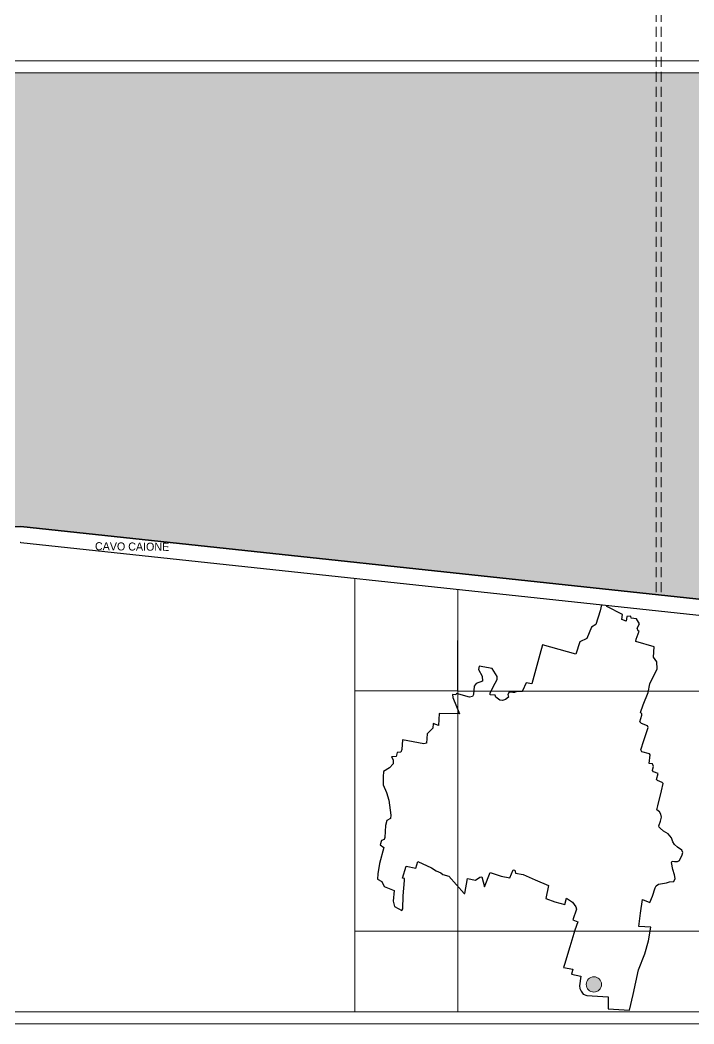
# Model space of a CAD drawing. Extents: x 1590277 to 1604484, y 5018195 to 5026840.
# Drawn here: x 1590484.6 to 1590568.9, y 5018194.9 to 5018320.3 of the extents above; entities that cross this region are included whole.
import ezdxf

# ---------------------------------------------------------------- set-up
doc = ezdxf.new("R2010")
doc.units = 0
doc.header["$LTSCALE"] = 5
doc.header["$MEASUREMENT"] = 0
doc.header["$XCLIPFRAME"] = 2
doc.linetypes.add('HIDDEN', pattern=[0.375, 0.25, -0.125])
for name, color, linetype, lineweight in [('Cartiglio', 7, 'Continuous', 15), ('Confine', 1, 'Continuous', 30), ('Locali accessori', 7, 'Continuous', 15), ('Quote e scritte', 252, 'Continuous', 15), ('Sfioro prima pioggia', 30, 'Continuous', 15), ('Siepe', 104, 'Continuous', 15), ('Verde', 3, 'Continuous', 15), ('Viabilità', 251, 'Continuous', 15)]:
    doc.layers.add(name, color=color, linetype=linetype, lineweight=lineweight)
picture_1 = doc.add_image_def('image2.png', size_in_pixel=(2520, 1575))
picture_2 = doc.add_image_def('image3.png', size_in_pixel=(2520, 1575))
picture_3 = doc.add_image_def('image4.png', size_in_pixel=(2520, 1575))
picture_4 = doc.add_image_def('image5.png', size_in_pixel=(2520, 1575))
picture_5 = doc.add_image_def('image6.png', size_in_pixel=(2520, 1575))
picture_6 = doc.add_image_def('image7.png', size_in_pixel=(2520, 1575))

msp = doc.modelspace()

# ---------------------------------------------------------------- hatches: boundary and pattern name
at = {"layer": 'Confine', "transparency": 33554687}
h = msp.add_hatch(color=256, dxfattribs=at)
h.dxf.hatch_style = 1
edge = h.paths.add_edge_path()
edge.add_arc((1590556.39, 5018199.83), 0.957, 0, 360)
at = {"layer": 'Siepe'}
h = msp.add_hatch(dxfattribs=at)
h.set_pattern_fill('AR-CONC', color=256, scale=0.05)
h.set_pattern_definition([(50, (0, 0), (0.3586300913, -0.031376067491), [0.0375, -0.4125]), (355, (0, 0), (-0.069375666807, 0.37609606685), [0.03, -0.33]), (100.45144446, (0.0299, -0.0026), (0.289254423364, 0.344719995484), [0.031870096, -0.350571056]), (46.1842, (0, 0.1), (0.533620665336, -0.082759640397), [0.05625, -0.61875]), (96.63563549, (0.04447, 0.0931), (0.467330972837, 0.487059300387), [0.047805171, -0.52585688]), (351.18416399, (0, 0.1), (0.46733097253, 0.487059300135), [0.045, -0.4950000005]), (21, (0.05, 0.075), (0.29845352606, -0.201309445333), [0.0375, -0.4125]), (326, (0.05, 0.075), (0.12165766596, 0.362575022523), [0.03, -0.33]), (71.45144474, (0.07487, 0.05822), (0.420111188365, 0.161265576403), [0.031870095, -0.350571056]), (37.5, (0, 0), (0.0060799276586, 0.1664469269157), [0, -0.326, 0, -0.335, 0, -0.33125]), (7.5, (0, 0), (0.131534768721, 0.197205855941), [0, -0.191, 0, -0.3185, 0, -0.12625]), (327.5, (-0.1115, 0), (0.2669112180862, -0.0112774358672), [0, -0.125, 0, -0.39, 0, -0.5175]), (317.5, (-0.1615, 0), (0.291593084671, 0.050052491166), [0, -0.1625, 0, -0.259, 0, -0.3675])])
h.paths.add_polyline_path([(1590484.74, 5018257.05), (1590570.3, 5018247.89), (1590570.3, 5018250.1), (1590484.81, 5018259.26), (1590313.92, 5018252.59), (1590300.09, 5018255.48), (1590299.64, 5018253.32), (1590313.73, 5018250.38)])
at = {"layer": 'Verde', "transparency": 33554457}
h = msp.add_hatch(color=256, dxfattribs=at)
h.dxf.hatch_style = 1
h.paths.add_polyline_path([(1590383.08, 5018329.95), (1590381.42, 5018329.95), (1590381.42, 5018325.12), (1590383.08, 5018325.12)], flags=16)
h.paths.add_polyline_path([(1590450.5, 5018300.29), (1590448.58, 5018300.29), (1590448.58, 5018302.21), (1590450.5, 5018302.21)], flags=16)
h.paths.add_polyline_path([(1590445.2, 5018300.29), (1590443.28, 5018300.29), (1590443.28, 5018302.21), (1590445.2, 5018302.21)], flags=16)
h.paths.add_polyline_path([(1590413.94, 5018269.1), (1590413.94, 5018265.5), (1590408.34, 5018265.5), (1590408.34, 5018269.1)], flags=16)
h.paths.add_polyline_path([(1590413.64, 5018268.8), (1590413.64, 5018265.8), (1590408.64, 5018265.8), (1590408.64, 5018268.8)], flags=0)
h.paths.add_polyline_path([(1590412.07, 5018272.02), (1590412.07, 5018270.1), (1590410.15, 5018270.1), (1590410.15, 5018272.02)], flags=16)
h.paths.add_polyline_path([(1590411.68, 5018267.45), (1590411.04, 5018267.02), (1590411.24, 5018266.35), (1590410.8, 5018267.1), (1590411.4, 5018267.45), (1590410.97, 5018268.21)], flags=0)
h.paths.add_polyline_path([(1590448.74, 5018300.65), (1590450.34, 5018300.65), (1590450.34, 5018301.85), (1590448.74, 5018301.85)], flags=0)
h.paths.add_polyline_path([(1590443.37, 5018300.65), (1590445.11, 5018300.65), (1590445.1, 5018301.85), (1590443.37, 5018301.85)], flags=0)
h.paths.add_polyline_path([(1590410.25, 5018270.46), (1590411.98, 5018270.46), (1590411.98, 5018271.66), (1590410.25, 5018271.66)], flags=0)
edge = h.paths.add_edge_path(flags=16)
edge.add_line((1590382.18, 5018283.54), (1590382.18, 5018284.66))
edge.add_arc((1590381.78, 5018284.66), 0.4, 0, 90)
edge.add_line((1590381.78, 5018285.06), (1590380.66, 5018285.06))
edge.add_arc((1590380.66, 5018284.66), 0.4, 90, 180)
edge.add_line((1590380.26, 5018284.66), (1590380.26, 5018283.54))
edge.add_arc((1590380.66, 5018283.54), 0.4, 180, 270)
edge.add_line((1590380.66, 5018283.14), (1590381.78, 5018283.14))
edge.add_arc((1590381.78, 5018283.54), 0.4, 270, 360.002)
edge = h.paths.add_edge_path(flags=16)
edge.add_arc((1590379.58, 5018311.84), 0.4, 270, 360, ccw=False)
edge.add_line((1590379.58, 5018311.44), (1590378.46, 5018311.44))
edge.add_arc((1590378.46, 5018311.84), 0.4, 180, 270, ccw=False)
edge.add_line((1590378.06, 5018311.84), (1590378.06, 5018312.96))
edge.add_arc((1590378.46, 5018312.96), 0.4, 90, 180, ccw=False)
edge.add_line((1590378.46, 5018313.36), (1590379.58, 5018313.36))
edge.add_arc((1590379.58, 5018312.96), 0.4, 0, 90, ccw=False)
edge.add_line((1590379.98, 5018312.96), (1590379.98, 5018311.84))
edge = h.paths.add_edge_path()
edge.add_arc((1590371.15, 5018337.22), 8.55, 315.0489, 363.1231)
edge.add_arc((1590380.19, 5018337.71), 0.5, 90, 182.8063, ccw=False)
edge.add_line((1590380.19, 5018338.21), (1590410.34, 5018338.21))
edge.add_arc((1590410.34, 5018333.21), 5, 0, 90, ccw=False)
edge.add_line((1590415.34, 5018333.21), (1590415.34, 5018307.81))
edge.add_arc((1590420.34, 5018307.81), 5, 180, 270)
edge.add_line((1590420.34, 5018302.81), (1590435.94, 5018302.81))
edge.add_line((1590435.94, 5018302.81), (1590435.94, 5018303.21))
edge.add_line((1590435.94, 5018303.21), (1590479.34, 5018303.21))
edge.add_arc((1590479.34, 5018304.21), 1, 270, 360)
edge.add_line((1590480.34, 5018304.21), (1590480.34, 5018312.74))
edge.add_arc((1590481.34, 5018312.74), 1, 90.0012, 180, ccw=False)
edge.add_line((1590481.34, 5018313.74), (1590579.61, 5018313.74))
edge.add_line((1590579.61, 5018313.74), (1590577.49, 5018283.99))
edge.add_line((1590577.49, 5018283.99), (1590570.3, 5018283.99))
edge.add_line((1590570.3, 5018283.99), (1590570.3, 5018250.1))
edge.add_line((1590570.3, 5018250.1), (1590484.81, 5018259.26))
edge.add_line((1590484.81, 5018259.26), (1590313.92, 5018252.59))
edge.add_line((1590313.92, 5018252.59), (1590300.09, 5018255.48))
edge.add_line((1590300.09, 5018255.48), (1590299.64, 5018253.32))
edge.add_line((1590299.64, 5018253.32), (1590279.2, 5018257.59))
edge.add_line((1590279.2, 5018257.59), (1590279.21, 5018257.75))
edge.add_line((1590279.21, 5018257.75), (1590320.67, 5018267.98))
edge.add_arc((1590320.72, 5018267.79), 0.2, 0, 103.869, ccw=False)
edge.add_line((1590320.92, 5018267.79), (1590320.92, 5018266.87))
edge.add_line((1590320.92, 5018266.87), (1590327.72, 5018266.87))
edge.add_arc((1590327.72, 5018267.37), 0.5, 270, 360)
edge.add_line((1590328.22, 5018267.37), (1590328.22, 5018268.52))
edge.add_arc((1590328.72, 5018268.52), 0.5, 90, 180, ccw=False)
edge.add_line((1590328.72, 5018269.02), (1590331.52, 5018269.02))
edge.add_arc((1590331.52, 5018269.52), 0.5, 270, 360)
edge.add_line((1590332.02, 5018269.52), (1590332.02, 5018272.6))
edge.add_arc((1590332.52, 5018272.6), 0.5, 90, 180, ccw=False)
edge.add_line((1590332.52, 5018273.1), (1590378.76, 5018273.1))
edge.add_arc((1590378.76, 5018273.6), 0.5, 270, 360)
edge.add_line((1590379.26, 5018273.6), (1590379.26, 5018294.77))
edge.add_arc((1590378.26, 5018294.77), 1, 0, 36.2538)
edge.add_line((1590379.07, 5018295.36), (1590377.26, 5018297.84))
edge.add_arc((1590377.96, 5018298.39), 0.901, 182.0633, 218.3172, ccw=False)
edge.add_line((1590377.06, 5018298.36), (1590377.06, 5018330.83))
edge.add_arc((1590377.56, 5018330.83), 0.5, 135.3656, 180, ccw=False)
h.paths.add_polyline_path([(1590383.07, 5018324.99), (1590383.11, 5018329.99), (1590381.61, 5018330), (1590381.57, 5018325)], flags=24)

# ---------------------------------------------------------------- linework, layer by layer
at = {"layer": 'Cartiglio', "linetype": 'Continuous'}
msp.add_line((1590526.48, 5018250.57), (1590526.48, 5018196.39), dxfattribs=at)
for points in [[(1590276.6, 5018194.89), (1590633.3, 5018194.89), (1590633.3, 5018447.19), (1590276.6, 5018447.19)], [(1590278.1, 5018196.39), (1590631.8, 5018196.39), (1590631.8, 5018445.69), (1590278.1, 5018445.69)]]:
    msp.add_lwpolyline(points, close=True, dxfattribs=at)
at = {"layer": 'Confine'}
for p, q in [((1590484.74, 5018257.05), (1590313.73, 5018250.38)), ((1590313.73, 5018250.38), (1590484.74, 5018257.05)), ((1590570.3, 5018247.89), (1590484.74, 5018257.05)), ((1590484.74, 5018257.05), (1590570.3, 5018247.89))]:
    msp.add_line(p, q, dxfattribs=at)
at = {"layer": 'Confine', "color": 5}
msp.add_line((1590484.71, 5018255.04), (1590570.3, 5018245.88), dxfattribs=at)
at = {"layer": 'Confine', "lineweight": 30, "flags": 128}
for points in [[(1590557.33, 5018247.26), (1590557.19, 5018246.5), (1590556.62, 5018244.79), (1590556.08, 5018244.49), (1590555.49, 5018243.07), (1590554.63, 5018242.64), (1590554.13, 5018241.09), (1590549.98, 5018242.28), (1590549.63, 5018241.06), (1590548.65, 5018237.38), (1590547.92, 5018237.51), (1590547.48, 5018236.51), (1590547.48, 5018236.43), (1590546.69, 5018236.39), (1590546.46, 5018236.33), (1590546.24, 5018236.3), (1590545.78, 5018236.34), (1590545.62, 5018236.07), (1590545.71, 5018235.71), (1590545.34, 5018235.44), (1590544.98, 5018235.33), (1590544.61, 5018235.37), (1590544.12, 5018235.74), (1590544.04, 5018235.96), (1590543.41, 5018236.01), (1590543.41, 5018236.22), (1590543.8, 5018237.01), (1590544.31, 5018237.93), (1590544.28, 5018238.32), (1590543.65, 5018239.29), (1590542.04, 5018239.58), (1590541.95, 5018239.19), (1590542.42, 5018238.34), (1590542.46, 5018237.71), (1590541.67, 5018237.43), (1590541.44, 5018237.11), (1590541.32, 5018236.05), (1590541.23, 5018235.83), (1590540.85, 5018235.73), (1590539.2, 5018236.17), (1590539.13, 5018236.01), (1590538.7, 5018236.05), (1590538.75, 5018235.69), (1590539.6, 5018233.64), (1590537.06, 5018233.68), (1590536.94, 5018232.18), (1590536.28, 5018232.45), (1590536.26, 5018231.87), (1590535.56, 5018231.15), (1590535.45, 5018229.99), (1590535.12, 5018229.88), (1590532.44, 5018230.38), (1590532.38, 5018229.18), (1590532.25, 5018228.86), (1590531.81, 5018228.8), (1590531.67, 5018228.31), (1590531.1, 5018228.29), (1590531.27, 5018227.9), (1590531.28, 5018227.38), (1590530.84, 5018226.89), (1590530.1, 5018226.45), (1590530.04, 5018225.78), (1590530.06, 5018224.78), (1590530.45, 5018223.81), (1590530.76, 5018222.84), (1590531, 5018220.99), (1590530.95, 5018220.58), (1590530.51, 5018220.33), (1590530.32, 5018219.68), (1590530.23, 5018218.17), (1590530.16, 5018217.93), (1590529.83, 5018217.82), (1590529.67, 5018217.26), (1590530.13, 5018216.92), (1590529.58, 5018214.96), (1590529.39, 5018213.63), (1590529.33, 5018213), (1590529.89, 5018212.67), (1590530.17, 5018212.08), (1590531.41, 5018211.55), (1590531.3, 5018210.23), (1590531.47, 5018209.55), (1590532.38, 5018209.06), (1590532.48, 5018209.26), (1590532.56, 5018210.91), (1590532.71, 5018212.81), (1590532.69, 5018213.06), (1590532.45, 5018213.12), (1590532.92, 5018214.6), (1590534.14, 5018214.34), (1590534.37, 5018215.17), (1590536.09, 5018214.4), (1590536.66, 5018214.04), (1590537.24, 5018213.78), (1590537.52, 5018213.58), (1590538.26, 5018213.34), (1590540.18, 5018211.19), (1590540.26, 5018211.2), (1590540.6, 5018213.05), (1590541.6, 5018212.87), (1590542.14, 5018213.25), (1590542.37, 5018213.26), (1590542.73, 5018212.04), (1590543.4, 5018213.82), (1590544.78, 5018213.36), (1590545.9, 5018213.13)], [(1590545.9, 5018213.13), (1590546.29, 5018214.14), (1590546.5, 5018214.09), (1590546.58, 5018213.75), (1590547.54, 5018213.56), (1590549.04, 5018212.89), (1590550.72, 5018212.19), (1590550.38, 5018210.56), (1590551.51, 5018210.15), (1590552.74, 5018209.81), (1590552.96, 5018210.61), (1590553.73, 5018210.12), (1590554.13, 5018209.52), (1590554.23, 5018209.25), (1590553.77, 5018207.88), (1590554.37, 5018207.64), (1590553.99, 5018206.61), (1590553.39, 5018204.54), (1590552.7, 5018202.32), (1590552.58, 5018201.93), (1590553.74, 5018201.72), (1590553.61, 5018201.11), (1590554.77, 5018200.86), (1590554.61, 5018199.67), (1590554.63, 5018199.33), (1590554.78, 5018198.98), (1590555.04, 5018198.62), (1590555.49, 5018198.43), (1590558.16, 5018198.27), (1590558.17, 5018196.78), (1590560.84, 5018196.61), (1590561.3, 5018198.57), (1590561.98, 5018201.67), (1590562.78, 5018203.65), (1590563.24, 5018205.29), (1590563.5, 5018206.97), (1590562.02, 5018207.07), (1590562.22, 5018208.72), (1590562.47, 5018210.42), (1590563.4, 5018210.06), (1590563.71, 5018210.87), (1590564.06, 5018211.88), (1590564.16, 5018212.16), (1590564.46, 5018212.36), (1590565.48, 5018212.53), (1590565.85, 5018212.63), (1590566.37, 5018212.67), (1590566.55, 5018213.06), (1590566.49, 5018213.54), (1590566.25, 5018214.21), (1590566.08, 5018215.07), (1590566.17, 5018215.22), (1590566.49, 5018215.17), (1590566.83, 5018215.17), (1590567.09, 5018215.31), (1590567.41, 5018216.01), (1590567.5, 5018216.32), (1590567.37, 5018216.59), (1590566.83, 5018216.98), (1590566.47, 5018217.31), (1590566.26, 5018217.63), (1590566.08, 5018218.15), (1590565.7, 5018218.64), (1590565.09, 5018218.99), (1590564.67, 5018219.34), (1590564.57, 5018219.49), (1590564.53, 5018219.64), (1590564.7, 5018220.25), (1590564.83, 5018220.72), (1590564.75, 5018221.09), (1590564.59, 5018221.41), (1590564.26, 5018221.63), (1590564.4, 5018222.14), (1590564.84, 5018224.03), (1590565.05, 5018224.92), (1590564.92, 5018225.07), (1590564.36, 5018225.3), (1590564.24, 5018225.42), (1590564.41, 5018226.19), (1590563.86, 5018226.39), (1590563.7, 5018226.55), (1590563.75, 5018226.77), (1590563.84, 5018227.05), (1590563.7, 5018227.41), (1590563.3, 5018227.45), (1590563.44, 5018228.5), (1590563.33, 5018228.64), (1590562.38, 5018228.9), (1590562.27, 5018229.14), (1590562.64, 5018230.31), (1590563.17, 5018231.93), (1590563.1, 5018232.16), (1590562.33, 5018232.45), (1590562.14, 5018232.64), (1590562.38, 5018233.46), (1590562.39, 5018233.66), (1590562.21, 5018233.8), (1590562.57, 5018234.77), (1590563.16, 5018236.29), (1590563.37, 5018237.38), (1590564.31, 5018239.27), (1590564.28, 5018240.14), (1590563.83, 5018240.74), (1590563.93, 5018242.03), (1590561.63, 5018242.67), (1590561.67, 5018242.96), (1590562.06, 5018243.97), (1590561.93, 5018244.02), (1590561.82, 5018244.34), (1590562.08, 5018244.88), (1590561.71, 5018245.5), (1590561.04, 5018245.61), (1590561.02, 5018245.85), (1590560.52, 5018245.81), (1590560.41, 5018245.24), (1590559.89, 5018245.42), (1590559.98, 5018246.05), (1590558.02, 5018247.06), (1590558.07, 5018247.18)]]:
    msp.add_lwpolyline(points, dxfattribs=at)
at = {"layer": 'Confine', "lineweight": 15}
msp.add_circle((1590556.39, 5018199.83), 0.957, dxfattribs=at)
at = {"layer": 'Confine', "color": 5}
msp.add_arc((1590484.65, 5018254.55), 0.5, 83.8864, 92.2331, dxfattribs=at)
at = {"layer": 'Sfioro prima pioggia', "linetype": 'HIDDEN'}
for p, q in [((1590564.19, 5018377.61), (1590564.19, 5018248.54)), ((1590564.79, 5018377.61), (1590564.79, 5018248.48))]:
    msp.add_line(p, q, dxfattribs=at)
at = {"layer": 'Viabilità'}
for p, q in [((1590479.84, 5018315.24), (1590581.82, 5018315.24)), ((1590481.34, 5018313.74), (1590581.57, 5018313.74))]:
    msp.add_line(p, q, dxfattribs=at)

# ---------------------------------------------------------------- texts
at = {"layer": 'Quote e scritte', "color": 252, "insert": (1590503.29, 5018255.01), "char_height": 1, "width": 68.8068, "attachment_point": 3, "rotation": 359.4867}
msp.add_mtext('CAVO CAIONE', dxfattribs=at)

# ---------------------------------------------------------------- pictures from other files: only their frames are drawn
at = {"layer": 'Cartiglio'}
image = msp.add_image(picture_3, insert=(1590539.37, 5018236.47), size_in_units=(48, 30), dxfattribs=at)
image.set_boundary_path([(-0.5, 1572.5), (-0.5, 1572.5), (1623.2, 1574.5), (1623.2, 1574.5), (1623.2, 1080.5), (-0.5, 906.6), (-0.5, 953.6), (-0.5, 1572.5)])
at = {"layer": 'Cartiglio', "linetype": 'Continuous'}
image = msp.add_image(picture_4, insert=(1590491.37, 5018206.5), size_in_units=(48, 30), dxfattribs=at)
image.set_boundary_path([(1842.7, 1574.5), (1842.7, -0.5), (2519.5, -0.5), (2519.5, -0.5), (2519.5, 1574.5), (1842.7, 1574.5)])
at = {"layer": 'Cartiglio'}
image = msp.add_image(picture_1, insert=(1590539.37, 5018206.47), size_in_units=(48, 30), dxfattribs=at)
image.set_boundary_path([(-0.5, 1574.5), (1623.2, 1574.5), (1623.2, -0.5), (-0.5, -0.5), (-0.5, 1574.5)])
at = {"layer": 'Cartiglio', "linetype": 'Continuous'}
image = msp.add_image(picture_5, insert=(1590491.37, 5018176.5), size_in_units=(48, 30), dxfattribs=at)
image.set_boundary_path([(1842.7, -0.5), (1842.7, 530.4), (2519.5, 530.4), (2519.5, 1.5), (1842.7, -0.5)])
at = {"layer": 'Cartiglio'}
image = msp.add_image(picture_2, insert=(1590539.37, 5018176.47), size_in_units=(48, 30), dxfattribs=at)
image.set_boundary_path([(-0.5, 528.4), (1623.2, 528.4), (1623.2, -0.5), (1622.7, -0.5), (-0.5, -0.5), (-0.5, 528.4)])
at = {"layer": 'Locali accessori'}
image = msp.add_image(picture_6, insert=(1590491.37, 5018236.5), size_in_units=(48, 30), dxfattribs=at)
image.set_boundary_path([(1842.7, 836.1), (1842.7, 1574.5), (2518.7, 1574.5), (2519.5, 908.6), (1842.7, 836.1)])

doc.saveas('drawing.dxf')
